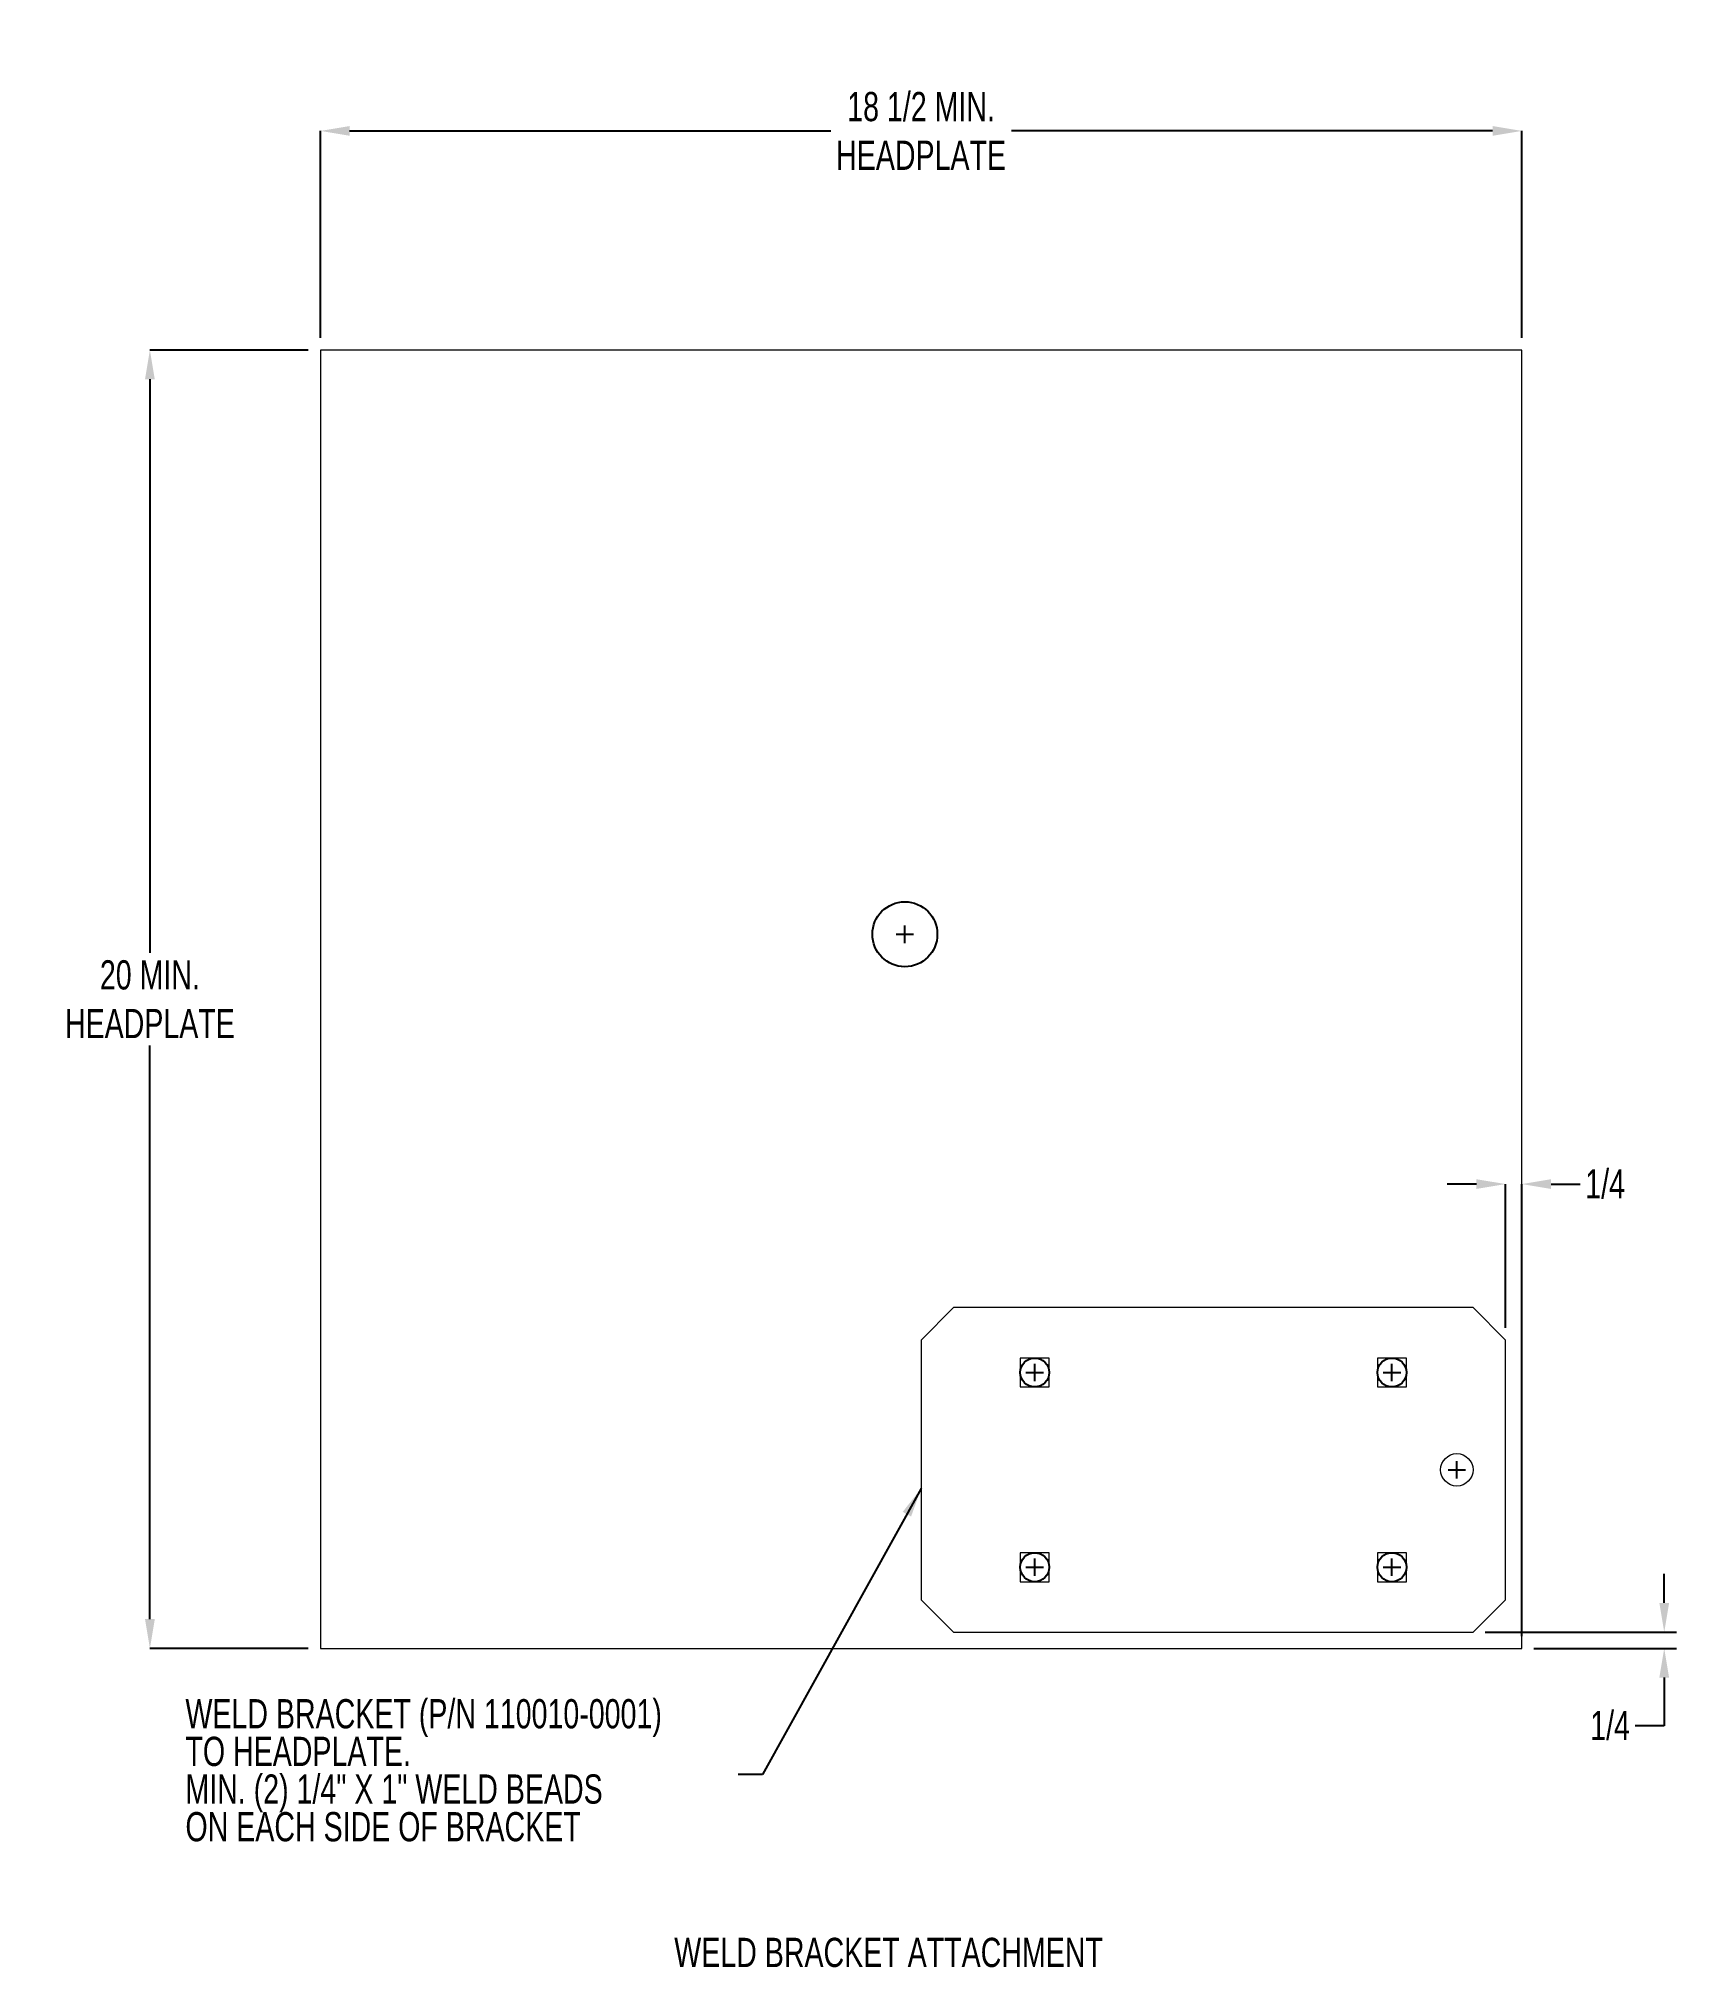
# Model space of a CAD drawing. Header units: inches. Extents: x 24.7 to 33.11, y 8.63 to 18.53.
import ezdxf

# ---------------------------------------------------------------- set-up
doc = ezdxf.new("R2010")
doc.units = ezdxf.units.IN
doc.header["$MEASUREMENT"] = 0
doc.header["$PDSIZE"] = -1
doc.layers.add('DIM', color=1, linetype='Continuous')
doc.styles.add('SLDTEXTSTYLE0', font='ARIAL.TTF', dxfattribs={"width": 0.7})
doc.styles.get("Standard").update_dxf_attribs({"font": 'ARIAL.TTF'})
doc.dimstyles.new('SLDDIMSTYLE0', dxfattribs={"dimtxt": 0.15, "dimasz": 0.15, "dimexe": 0, "dimexo": 0.0625, "dimgap": 0.0375, "dimtad": 0, "dimtih": 1, "dimtoh": 1, "dimdec": 3, "dimlfac": 3, "dimrnd": 1e-09, "dimzin": 12, "dimdsep": 46, "dimtxsty": 'SLDTEXTSTYLE0', "dimsah": 1, "dimcen": 0.09, "dimadec": 0, "dimazin": 0, "dimtfac": 1, "dimtdec": 3, "dimtofl": 0, "dimtmove": 0, "dimatfit": 3, "dimfxl": 0, "dimtolj": 1, "dimtzin": 12, "dimarcsym": 0})
doc.dimstyles.new('SLDDIMSTYLE1', dxfattribs={"dimtxt": 0.15, "dimasz": 0.15, "dimexe": 0, "dimexo": 0.0625, "dimgap": 0.0375, "dimtad": 0, "dimtih": 1, "dimtoh": 1, "dimdec": 3, "dimlfac": 3, "dimrnd": 1e-09, "dimzin": 12, "dimdsep": 46, "dimtxsty": 'SLDTEXTSTYLE0', "dimsah": 1, "dimcen": 0.09, "dimadec": 0, "dimazin": 0, "dimtfac": 1, "dimtdec": 3, "dimtofl": 0, "dimtmove": 0, "dimatfit": 3, "dimfxl": 0, "dimtolj": 1, "dimtzin": 12, "dimarcsym": 0})
doc.dimstyles.new('SLDDIMSTYLE2', dxfattribs={"dimtxt": 0.15, "dimasz": 0.15, "dimexe": 0, "dimexo": 0.0625, "dimgap": 0.0375, "dimtad": 0, "dimtih": 1, "dimtoh": 1, "dimdec": 0, "dimrnd": 1e-09, "dimzin": 0, "dimdsep": 46, "dimtxsty": 'Standard', "dimsah": 1, "dimcen": 0.09, "dimadec": 0, "dimazin": 0, "dimtfac": 1, "dimtdec": 0, "dimtofl": 0, "dimtmove": 0, "dimatfit": 3, "dimfxl": 0, "dimtolj": 1, "dimtzin": 0, "dimarcsym": 0})

# ---------------------------------------------------------------- blocks, each defined once
blk = doc.blocks.new('*D7')
at = {"color": 0, "linetype": 'ByBlock', "lineweight": -2}
for p, q in [((26.1453, 16.9965), (26.1453, 18.059)), ((26.2953, 18.059), (28.7649, 18.059)), ((32.162, 18.059), (29.6925, 18.059)), ((32.312, 16.9965), (32.312, 18.059))]:
    blk.add_line(p, q, dxfattribs=at)
at = {"color": 0, "linetype": 'ByBlock'}
for points in [[(26.1453, 18.059), (26.2953, 18.084), (26.2953, 18.034)], [(32.312, 18.059), (32.162, 18.084), (32.162, 18.034)]]:
    blk.add_solid(points, dxfattribs=at)
at = {"layer": 'DEFPOINTS', "color": 0, "linetype": 'ByBlock'}
for p in [(26.1453, 16.934), (32.312, 16.934)]:
    blk.add_point(p, dxfattribs=at)
at = {"color": 0, "linetype": 'ByBlock', "insert": (29.2287, 18.059), "char_height": 0.15, "attachment_point": 5, "style": 'SLDTEXTSTYLE0'}
blk.add_mtext('18 1/2 MIN.\\PHEADPLATE', dxfattribs=at)
blk = doc.blocks.new('*D8')
at = {"color": 0, "linetype": 'ByBlock', "lineweight": -2}
for p, q in [((26.0828, 16.934), (25.2703, 16.934)), ((25.2703, 16.784), (25.2703, 13.8384)), ((25.2703, 10.4173), (25.2703, 13.3628)), ((26.0828, 10.2673), (25.2703, 10.2673))]:
    blk.add_line(p, q, dxfattribs=at)
at = {"color": 0, "linetype": 'ByBlock'}
for points in [[(25.2703, 16.934), (25.2453, 16.784), (25.2953, 16.784)], [(25.2703, 10.2673), (25.2453, 10.4173), (25.2953, 10.4173)]]:
    blk.add_solid(points, dxfattribs=at)
at = {"layer": 'DEFPOINTS', "color": 0, "linetype": 'ByBlock'}
for p in [(26.1453, 16.934), (26.1453, 10.2673)]:
    blk.add_point(p, dxfattribs=at)
at = {"color": 0, "linetype": 'ByBlock', "insert": (25.2703, 13.6006), "char_height": 0.15, "attachment_point": 5, "style": 'SLDTEXTSTYLE0'}
blk.add_mtext('20 MIN.\\PHEADPLATE', dxfattribs=at)
blk = doc.blocks.new('*D9')
at = {"color": 0, "linetype": 'ByBlock', "lineweight": -2}
for p, q in [((33.0431, 10.5006), (33.0431, 10.6506)), ((32.1245, 10.3506), (33.1056, 10.3506)), ((32.3745, 10.2673), (33.1056, 10.2673)), ((33.0431, 10.1173), (33.0431, 9.8704)), ((33.0431, 9.8704), (32.8931, 9.8704))]:
    blk.add_line(p, q, dxfattribs=at)
at = {"color": 0, "linetype": 'ByBlock'}
for points in [[(33.0431, 10.3506), (33.0181, 10.5006), (33.0681, 10.5006)], [(33.0431, 10.2673), (33.0181, 10.1173), (33.0681, 10.1173)]]:
    blk.add_solid(points, dxfattribs=at)
at = {"layer": 'DEFPOINTS', "color": 0, "linetype": 'ByBlock'}
for p in [(32.062, 10.3506), (32.312, 10.2673)]:
    blk.add_point(p, dxfattribs=at)
at = {"color": 0, "linetype": 'ByBlock', "insert": (32.7652, 9.8704), "char_height": 0.15, "attachment_point": 5, "style": 'SLDTEXTSTYLE0'}
blk.add_mtext('1/4', dxfattribs=at)
blk = doc.blocks.new('*D10')
at = {"color": 0, "linetype": 'ByBlock', "lineweight": -2}
for p, q in [((32.0787, 12.6514), (31.9287, 12.6514)), ((32.2287, 11.9131), (32.2287, 12.6514)), ((32.312, 10.3298), (32.312, 12.6514)), ((32.462, 12.6514), (32.612, 12.6514))]:
    blk.add_line(p, q, dxfattribs=at)
at = {"color": 0, "linetype": 'ByBlock'}
for points in [[(32.2287, 12.6514), (32.0787, 12.6264), (32.0787, 12.6764)], [(32.312, 12.6514), (32.462, 12.6264), (32.462, 12.6764)]]:
    blk.add_solid(points, dxfattribs=at)
at = {"layer": 'DEFPOINTS', "color": 0, "linetype": 'ByBlock'}
for p in [(32.2287, 11.8506), (32.312, 10.2673)]:
    blk.add_point(p, dxfattribs=at)
at = {"color": 0, "linetype": 'ByBlock', "insert": (32.7399, 12.6514), "char_height": 0.15, "attachment_point": 5, "style": 'SLDTEXTSTYLE0'}
blk.add_mtext('1/4', dxfattribs=at)
blk = doc.blocks.new('SW_NOTE_3')
at = {"layer": 'DIM', "color": 0, "char_height": 0.15, "attachment_point": 1, "style": 'SLDTEXTSTYLE0'}
for s, insert in [('WELD BRACKET (P/N 110010-0001)', (-2.8364, 0.3867)), ('TO HEADPLATE.', (-2.8364, 0.1934)), ('MIN. (2) 1/4" X 1" WELD BEADS', (-2.8364, 0.0001)), ('ON EACH SIDE OF BRACKET', (-2.8364, -0.1933))]:
    blk.add_mtext(s, dxfattribs=dict(at, insert=insert))

msp = doc.modelspace()

# ---------------------------------------------------------------- linework, layer by layer
at = {"color": 7, "linetype": 'Continuous', "lineweight": 15}
for p, q in [((26.145347, 16.933953), (26.145347, 10.267286)), ((32.312014, 16.933953), (26.145347, 16.933953)), ((32.312014, 10.267286), (32.312014, 16.933953)), ((29.395347, 12.017286), (29.228681, 11.850619)), ((32.062014, 12.017286), (29.395347, 12.017286)), ((32.228681, 11.850619), (32.062014, 12.017286)), ((29.228681, 11.850619), (29.228681, 10.517286)), ((32.228681, 10.517286), (32.228681, 11.850619)), ((29.737681, 11.758286), (29.737681, 11.609619)), ((29.886347, 11.758286), (29.737681, 11.758286)), ((29.886347, 11.609619), (29.886347, 11.758286)), ((31.571014, 11.758286), (31.571014, 11.609619)), ((31.719681, 11.758286), (31.571014, 11.758286)), ((31.719681, 11.609619), (31.719681, 11.758286)), ((29.737681, 11.609619), (29.886347, 11.609619)), ((31.571014, 11.609619), (31.719681, 11.609619)), ((29.886347, 10.758286), (29.737681, 10.758286)), ((29.737681, 10.758286), (29.737681, 10.609619)), ((29.886347, 10.609619), (29.886347, 10.758286)), ((31.571014, 10.758286), (31.571014, 10.609619)), ((31.719681, 10.758286), (31.571014, 10.758286)), ((31.719681, 10.609619), (31.719681, 10.758286)), ((29.737681, 10.609619), (29.886347, 10.609619)), ((31.571014, 10.609619), (31.719681, 10.609619)), ((29.228681, 10.517286), (29.395347, 10.350619)), ((32.062014, 10.350619), (32.228681, 10.517286)), ((29.395347, 10.350619), (32.062014, 10.350619)), ((26.145347, 10.267286), (32.312014, 10.267286))]:
    msp.add_line(p, q, dxfattribs=at)
for centre, radius in [((29.145347, 13.933953), 0.166667), ((29.812014, 11.683953), 0.074333), ((31.645347, 11.683953), 0.074333), ((29.812014, 10.683953), 0.074333), ((31.645347, 10.683953), 0.074333)]:
    msp.add_circle(centre, radius)
msp.add_circle((31.978681, 11.183953), 0.083333, dxfattribs=at)
at = {"layer": 'DIM'}
for p, q in [((29.145347, 13.888953), (29.145347, 13.978953)), ((29.100347, 13.933953), (29.190347, 13.933953)), ((29.812014, 11.638953), (29.812014, 11.728953)), ((31.645347, 11.638953), (31.645347, 11.728953)), ((29.767014, 11.683953), (29.857014, 11.683953)), ((31.600347, 11.683953), (31.690347, 11.683953)), ((31.978681, 11.138953), (31.978681, 11.228953)), ((31.933681, 11.183953), (32.023681, 11.183953)), ((29.812014, 10.638953), (29.812014, 10.728953)), ((31.645347, 10.638953), (31.645347, 10.728953)), ((29.767014, 10.683953), (29.857014, 10.683953)), ((31.600347, 10.683953), (31.690347, 10.683953))]:
    msp.add_line(p, q, dxfattribs=at)

# ---------------------------------------------------------------- block references
msp.add_blockref('SW_NOTE_3', (28.289058, 9.620084), dxfattribs=at)

# ---------------------------------------------------------------- texts
at = {"layer": 'DIM', "insert": (27.961805, 8.781224), "char_height": 0.15, "attachment_point": 1, "style": 'SLDTEXTSTYLE0'}
msp.add_mtext('WELD BRACKET ATTACHMENT', dxfattribs=at)

# ---------------------------------------------------------------- dimensions: what is measured, and where the dimension line sits
at = {"layer": 'DIM'}
dim = msp.add_linear_dim(base=(26.145347, 18.058953), p1=(32.312014, 16.933953), p2=(26.145347, 16.933953), text='<> MIN.\\PHEADPLATE', dimstyle='SLDDIMSTYLE0', override={"dimdec": 4, "dimlunit": 5, "dimfrac": 2}, dxfattribs=at)
dim.commit()
dim.dimension.update_dxf_attribs({"geometry": '*D7', "text_midpoint": (29.228681, 18.058953)})
dim = msp.add_linear_dim(base=(25.270347, 10.267286), p1=(26.145347, 16.933953), p2=(26.145347, 10.267286), angle=90, text='<> MIN.\\PHEADPLATE', dimstyle='SLDDIMSTYLE0', override={"dimdec": 4, "dimlunit": 5, "dimfrac": 2}, dxfattribs=at)
dim.commit()
dim.dimension.update_dxf_attribs({"geometry": '*D8', "text_midpoint": (25.270347, 13.600619)})
dim = msp.add_linear_dim(base=(32.312014, 12.651377), p1=(32.228681, 11.850619), p2=(32.312014, 10.267286), dimstyle='SLDDIMSTYLE0', override={"dimdec": 4, "dimlunit": 5, "dimfrac": 2}, dxfattribs=at)
dim.commit()
dim.dimension.update_dxf_attribs({"geometry": '*D10', "text_midpoint": (32.739939, 12.651377)})
dim = msp.add_linear_dim(base=(33.043143, 10.267286), p1=(32.062014, 10.350619), p2=(32.312014, 10.267286), angle=90, dimstyle='SLDDIMSTYLE1', override={"dimdec": 4, "dimlunit": 5, "dimfrac": 2}, dxfattribs=at)
dim.commit()
dim.dimension.update_dxf_attribs({"geometry": '*D9', "text_midpoint": (32.765218, 9.870443)})

# ---------------------------------------------------------------- leaders
msp.add_leader([(29.228681, 11.087439), (28.414058, 9.620084), (28.289058, 9.620084)], dimstyle='SLDDIMSTYLE2', override={"dimscale": 1, "dimgap": 0.0375, "dimtad": 0, "dimclrd": 0}, dxfattribs=at)

doc.saveas('drawing.dxf')
